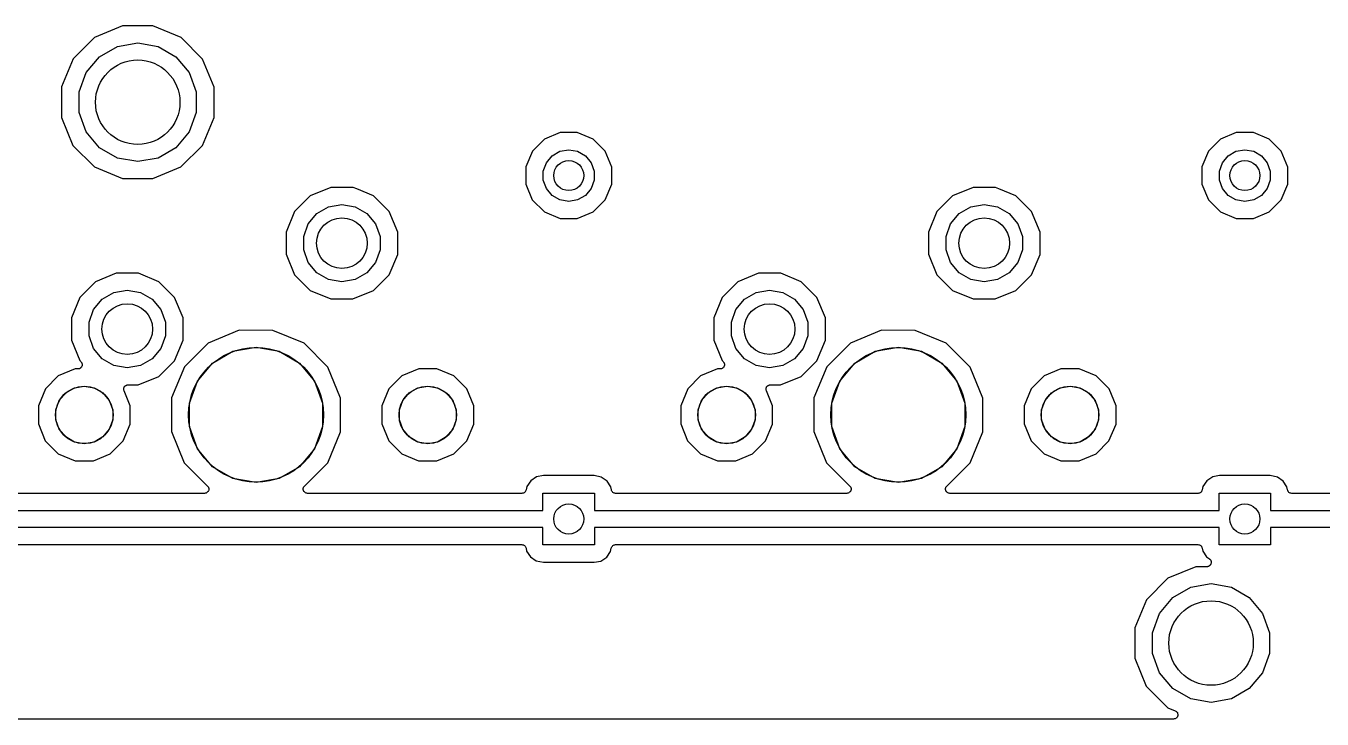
# Model space of a CAD drawing. Extents: x 36 to 201, y -145 to -29.
# Drawn here: x 114.94 to 153.28, y -145 to -124.49 of the extents above; entities that cross this region are included whole.
import ezdxf

# ---------------------------------------------------------------- set-up
doc = ezdxf.new("R2010")
doc.units = 0
doc.header["$MEASUREMENT"] = 0
doc.layers.add('BLACK', color=7, linetype='CONTINUOUS')

msp = doc.modelspace()

# ---------------------------------------------------------------- linework, layer by layer
at = {"layer": 'Black'}
for p, q in [((117.803, -124.492), (116.973, -124.835)), ((118.701, -124.492), (117.803, -124.492)), ((119.531, -124.837), (118.701, -124.492)), ((116.973, -124.835), (116.337, -125.469)), ((117.649, -125.099), (118.25, -124.993)), ((118.25, -124.993), (118.851, -125.099)), ((120.165, -125.473), (119.531, -124.837)), ((117.121, -125.404), (117.649, -125.099)), ((118.851, -125.099), (119.379, -125.404)), ((116.337, -125.469), (115.992, -126.299)), ((116.729, -125.872), (117.121, -125.404)), ((119.379, -125.404), (119.771, -125.872)), ((120.508, -126.303), (120.165, -125.473)), ((116.52, -126.445), (116.729, -125.872)), ((119.771, -125.872), (119.98, -126.445)), ((115.992, -126.299), (115.992, -127.197)), ((116.52, -127.055), (116.52, -126.445)), ((119.98, -126.445), (119.98, -127.055)), ((120.508, -127.201), (120.508, -126.303)), ((115.992, -127.197), (116.335, -128.027)), ((116.729, -127.628), (116.52, -127.055)), ((119.98, -127.055), (119.771, -127.628)), ((120.163, -128.031), (120.508, -127.201)), ((117.121, -128.096), (116.729, -127.628)), ((119.771, -127.628), (119.379, -128.096)), ((130.748, -127.65), (130.282, -127.843)), ((131.254, -127.65), (130.748, -127.65)), ((131.72, -127.844), (131.254, -127.65)), ((150.748, -127.65), (150.282, -127.843)), ((151.254, -127.65), (150.748, -127.65)), ((151.72, -127.844), (151.254, -127.65)), ((116.335, -128.027), (116.969, -128.663)), ((119.527, -128.665), (120.163, -128.031)), ((130.282, -127.843), (129.924, -128.2)), ((132.077, -128.202), (131.72, -127.844)), ((150.282, -127.843), (149.924, -128.2)), ((152.077, -128.202), (151.72, -127.844)), ((117.649, -128.401), (117.121, -128.096)), ((118.25, -128.507), (117.649, -128.401)), ((118.851, -128.401), (118.25, -128.507)), ((119.379, -128.096), (118.851, -128.401)), ((129.924, -128.2), (129.73, -128.666)), ((130.338, -128.538), (130.508, -128.334)), ((130.508, -128.334), (130.738, -128.201)), ((130.738, -128.201), (131, -128.155)), ((131, -128.155), (131.262, -128.201)), ((131.262, -128.201), (131.492, -128.334)), ((131.492, -128.334), (131.662, -128.538)), ((132.27, -128.668), (132.077, -128.202)), ((149.924, -128.2), (149.73, -128.666)), ((150.338, -128.538), (150.508, -128.334)), ((150.508, -128.334), (150.738, -128.201)), ((150.738, -128.201), (151, -128.155)), ((151, -128.155), (151.262, -128.201)), ((151.262, -128.201), (151.492, -128.334)), ((151.492, -128.334), (151.662, -128.538)), ((152.27, -128.668), (152.077, -128.202)), ((116.969, -128.663), (117.799, -129.008)), ((118.697, -129.008), (119.527, -128.665)), ((129.73, -128.666), (129.73, -129.172)), ((130.247, -128.787), (130.338, -128.538)), ((130.247, -129.053), (130.247, -128.787)), ((131.662, -128.538), (131.753, -128.787)), ((131.753, -128.787), (131.753, -129.053)), ((132.27, -129.174), (132.27, -128.668)), ((149.73, -128.666), (149.73, -129.172)), ((150.247, -128.787), (150.338, -128.538)), ((150.247, -129.053), (150.247, -128.787)), ((151.662, -128.538), (151.753, -128.787)), ((151.753, -128.787), (151.753, -129.053)), ((152.27, -129.174), (152.27, -128.668)), ((117.799, -129.008), (118.697, -129.008)), ((129.73, -129.172), (129.923, -129.638)), ((130.338, -129.302), (130.247, -129.053)), ((131.753, -129.053), (131.662, -129.302)), ((132.076, -129.64), (132.27, -129.174)), ((149.73, -129.172), (149.923, -129.638)), ((150.338, -129.302), (150.247, -129.053)), ((151.753, -129.053), (151.662, -129.302)), ((152.076, -129.64), (152.27, -129.174)), ((123.356, -129.52), (122.891, -129.984)), ((123.963, -129.269), (123.356, -129.52)), ((124.62, -129.269), (123.963, -129.269)), ((124.727, -129.314), (124.62, -129.269)), ((125.226, -129.521), (124.727, -129.314)), ((125.69, -129.986), (125.226, -129.521)), ((130.508, -129.506), (130.338, -129.302)), ((130.738, -129.639), (130.508, -129.506)), ((131.492, -129.506), (131.262, -129.639)), ((131.662, -129.302), (131.492, -129.506)), ((142.356, -129.52), (141.891, -129.984)), ((142.963, -129.269), (142.356, -129.52)), ((143.62, -129.269), (142.963, -129.269)), ((143.727, -129.314), (143.62, -129.269)), ((144.226, -129.521), (143.727, -129.314)), ((144.69, -129.986), (144.226, -129.521)), ((150.508, -129.506), (150.338, -129.302)), ((150.738, -129.639), (150.508, -129.506)), ((151.492, -129.506), (151.262, -129.639)), ((151.662, -129.302), (151.492, -129.506)), ((123.552, -130.041), (123.898, -129.842)), ((123.898, -129.842), (124.29, -129.773)), ((124.29, -129.773), (124.682, -129.842)), ((124.682, -129.842), (125.028, -130.041)), ((129.923, -129.638), (130.28, -129.996)), ((131, -129.685), (130.738, -129.639)), ((131.262, -129.639), (131, -129.685)), ((131.718, -129.997), (132.076, -129.64)), ((142.552, -130.041), (142.898, -129.842)), ((142.898, -129.842), (143.29, -129.773)), ((143.29, -129.773), (143.682, -129.842)), ((143.682, -129.842), (144.028, -130.041)), ((149.923, -129.638), (150.28, -129.996)), ((151, -129.685), (150.738, -129.639)), ((151.262, -129.639), (151, -129.685)), ((151.718, -129.997), (152.076, -129.64)), ((122.891, -129.984), (122.639, -130.59)), ((123.16, -130.721), (123.296, -130.346)), ((123.296, -130.346), (123.552, -130.041)), ((125.028, -130.041), (125.284, -130.346)), ((125.284, -130.346), (125.42, -130.721)), ((125.941, -130.593), (125.69, -129.986)), ((130.28, -129.996), (130.746, -130.19)), ((130.746, -130.19), (131.252, -130.19)), ((131.252, -130.19), (131.718, -129.997)), ((141.891, -129.984), (141.639, -130.59)), ((142.16, -130.721), (142.296, -130.346)), ((142.296, -130.346), (142.552, -130.041)), ((144.028, -130.041), (144.284, -130.346)), ((144.284, -130.346), (144.42, -130.721)), ((144.941, -130.593), (144.69, -129.986)), ((150.28, -129.996), (150.746, -130.19)), ((150.746, -130.19), (151.252, -130.19)), ((151.252, -130.19), (151.718, -129.997)), ((122.639, -130.59), (122.639, -131.247)), ((123.16, -131.119), (123.16, -130.721)), ((125.42, -130.721), (125.42, -131.119)), ((125.941, -131.25), (125.941, -130.593)), ((141.639, -130.59), (141.639, -131.247)), ((142.16, -131.119), (142.16, -130.721)), ((144.42, -130.721), (144.42, -131.119)), ((144.941, -131.25), (144.941, -130.593)), ((123.296, -131.494), (123.16, -131.119)), ((125.42, -131.119), (125.284, -131.494)), ((142.296, -131.494), (142.16, -131.119)), ((144.42, -131.119), (144.284, -131.494)), ((122.639, -131.247), (122.89, -131.854)), ((123.552, -131.799), (123.296, -131.494)), ((125.284, -131.494), (125.028, -131.799)), ((125.689, -131.856), (125.941, -131.25)), ((141.639, -131.247), (141.89, -131.854)), ((142.552, -131.799), (142.296, -131.494)), ((144.284, -131.494), (144.028, -131.799)), ((144.689, -131.856), (144.941, -131.25)), ((117.613, -131.809), (117.006, -132.06)), ((118.27, -131.809), (117.613, -131.809)), ((118.876, -132.061), (118.27, -131.809)), ((122.89, -131.854), (123.354, -132.319)), ((123.898, -131.998), (123.552, -131.799)), ((125.028, -131.799), (124.682, -131.998)), ((125.224, -132.32), (125.689, -131.856)), ((136.613, -131.809), (136.006, -132.06)), ((137.27, -131.809), (136.613, -131.809)), ((137.876, -132.061), (137.27, -131.809)), ((141.89, -131.854), (142.354, -132.319)), ((142.898, -131.998), (142.552, -131.799)), ((144.028, -131.799), (143.682, -131.998)), ((144.224, -132.32), (144.689, -131.856)), ((117.006, -132.06), (116.541, -132.524)), ((119.34, -132.526), (118.876, -132.061)), ((124.29, -132.067), (123.898, -131.998)), ((124.682, -131.998), (124.29, -132.067)), ((136.006, -132.06), (135.541, -132.524)), ((138.34, -132.526), (137.876, -132.061)), ((143.29, -132.067), (142.898, -131.998)), ((143.682, -131.998), (143.29, -132.067)), ((116.541, -132.524), (116.289, -133.13)), ((116.946, -132.886), (117.202, -132.581)), ((117.202, -132.581), (117.548, -132.382)), ((117.548, -132.382), (117.94, -132.313)), ((117.94, -132.313), (118.332, -132.382)), ((118.332, -132.382), (118.678, -132.581)), ((118.678, -132.581), (118.934, -132.886)), ((119.591, -133.133), (119.34, -132.526)), ((123.354, -132.319), (123.96, -132.571)), ((123.96, -132.571), (124.617, -132.571)), ((124.617, -132.571), (125.224, -132.32)), ((135.541, -132.524), (135.289, -133.13)), ((135.946, -132.886), (136.202, -132.581)), ((136.202, -132.581), (136.548, -132.382)), ((136.548, -132.382), (136.94, -132.313)), ((136.94, -132.313), (137.332, -132.382)), ((137.332, -132.382), (137.678, -132.581)), ((137.678, -132.581), (137.934, -132.886)), ((138.591, -133.133), (138.34, -132.526)), ((142.354, -132.319), (142.96, -132.571)), ((142.96, -132.571), (143.617, -132.571)), ((143.617, -132.571), (144.224, -132.32)), ((116.81, -133.261), (116.946, -132.886)), ((118.934, -132.886), (119.07, -133.261)), ((135.81, -133.261), (135.946, -132.886)), ((137.934, -132.886), (138.07, -133.261)), ((116.289, -133.13), (116.289, -133.787)), ((116.81, -133.659), (116.81, -133.261)), ((119.07, -133.261), (119.07, -133.659)), ((119.591, -133.79), (119.591, -133.133)), ((135.289, -133.13), (135.289, -133.787)), ((135.81, -133.659), (135.81, -133.261)), ((138.07, -133.261), (138.07, -133.659)), ((138.591, -133.79), (138.591, -133.133)), ((116.289, -133.787), (116.54, -134.394)), ((116.946, -134.034), (116.81, -133.659)), ((119.07, -133.659), (118.934, -134.034)), ((119.339, -134.396), (119.591, -133.79)), ((121.255, -133.498), (120.335, -133.878)), ((122.25, -133.499), (121.255, -133.498)), ((123.169, -133.88), (122.25, -133.499)), ((135.289, -133.787), (135.54, -134.394)), ((135.946, -134.034), (135.81, -133.659)), ((138.07, -133.659), (137.934, -134.034)), ((138.339, -134.396), (138.591, -133.79)), ((140.255, -133.498), (139.335, -133.878)), ((141.25, -133.499), (140.255, -133.498)), ((142.169, -133.88), (141.25, -133.499)), ((117.202, -134.339), (116.946, -134.034)), ((118.934, -134.034), (118.678, -134.339)), ((120.335, -133.878), (119.63, -134.581)), ((120.463, -134.467), (121.065, -134.119)), ((121.065, -134.119), (121.75, -133.998)), ((121.75, -133.998), (122.435, -134.119)), ((122.435, -134.119), (123.037, -134.467)), ((123.872, -134.585), (123.169, -133.88)), ((136.202, -134.339), (135.946, -134.034)), ((137.934, -134.034), (137.678, -134.339)), ((139.335, -133.878), (138.63, -134.581)), ((139.463, -134.467), (140.065, -134.119)), ((140.065, -134.119), (140.75, -133.998)), ((140.75, -133.998), (141.435, -134.119)), ((141.435, -134.119), (142.037, -134.467)), ((142.872, -134.585), (142.169, -133.88)), ((116.54, -134.394), (116.57, -134.424)), ((116.57, -134.424), (116.579, -134.438)), ((116.579, -134.438), (116.59, -134.451)), ((116.59, -134.578), (116.586, -134.582)), ((116.59, -134.451), (116.592, -134.456)), ((116.595, -134.562), (116.59, -134.578)), ((116.592, -134.456), (116.595, -134.46)), ((116.595, -134.46), (116.599, -134.476)), ((116.602, -134.547), (116.595, -134.562)), ((116.599, -134.476), (116.605, -134.492)), ((116.603, -134.541), (116.602, -134.547)), ((116.605, -134.536), (116.603, -134.541)), ((116.605, -134.492), (116.605, -134.498)), ((116.605, -134.498), (116.606, -134.503)), ((116.606, -134.503), (116.605, -134.519)), ((116.605, -134.519), (116.605, -134.536)), ((117.548, -134.538), (117.202, -134.339)), ((117.94, -134.607), (117.548, -134.538)), ((118.332, -134.538), (117.94, -134.607)), ((118.678, -134.339), (118.332, -134.538)), ((118.874, -134.86), (119.339, -134.396)), ((120.017, -134.999), (120.463, -134.467)), ((123.037, -134.467), (123.483, -134.999)), ((135.54, -134.394), (135.57, -134.424)), ((135.57, -134.424), (135.579, -134.438)), ((135.579, -134.438), (135.59, -134.451)), ((135.59, -134.578), (135.586, -134.582)), ((135.59, -134.451), (135.592, -134.456)), ((135.595, -134.562), (135.59, -134.578)), ((135.592, -134.456), (135.595, -134.46)), ((135.595, -134.46), (135.599, -134.476)), ((135.602, -134.547), (135.595, -134.562)), ((135.599, -134.476), (135.605, -134.492)), ((135.603, -134.541), (135.602, -134.547)), ((135.605, -134.536), (135.603, -134.541)), ((135.605, -134.492), (135.605, -134.498)), ((135.605, -134.498), (135.606, -134.503)), ((135.606, -134.503), (135.605, -134.519)), ((135.605, -134.519), (135.605, -134.536)), ((136.548, -134.538), (136.202, -134.339)), ((136.94, -134.607), (136.548, -134.538)), ((137.332, -134.538), (136.94, -134.607)), ((137.678, -134.339), (137.332, -134.538)), ((137.874, -134.86), (138.339, -134.396)), ((139.017, -134.999), (139.463, -134.467)), ((142.037, -134.467), (142.483, -134.999)), ((115.901, -134.847), (115.519, -135.229)), ((116.401, -134.641), (115.901, -134.847)), ((116.48, -134.641), (116.401, -134.641)), ((116.496, -134.638), (116.48, -134.641)), ((116.513, -134.637), (116.496, -134.638)), ((116.518, -134.634), (116.513, -134.637)), ((116.523, -134.633), (116.518, -134.634)), ((116.538, -134.625), (116.523, -134.633)), ((116.553, -134.618), (116.538, -134.625)), ((116.557, -134.614), (116.553, -134.618)), ((116.561, -134.611), (116.557, -134.614)), ((116.572, -134.599), (116.561, -134.611)), ((116.584, -134.587), (116.572, -134.599)), ((116.586, -134.582), (116.584, -134.587)), ((118.267, -135.111), (118.874, -134.86)), ((119.63, -134.581), (119.249, -135.5)), ((124.252, -135.505), (123.872, -134.585)), ((126.061, -134.847), (125.679, -135.229)), ((126.561, -134.641), (126.061, -134.847)), ((127.101, -134.641), (126.561, -134.641)), ((127.601, -134.849), (127.101, -134.641)), ((127.983, -135.231), (127.601, -134.849)), ((134.901, -134.847), (134.519, -135.229)), ((135.401, -134.641), (134.901, -134.847)), ((135.48, -134.641), (135.401, -134.641)), ((135.496, -134.638), (135.48, -134.641)), ((135.513, -134.637), (135.496, -134.638)), ((135.518, -134.634), (135.513, -134.637)), ((135.523, -134.633), (135.518, -134.634)), ((135.538, -134.625), (135.523, -134.633)), ((135.553, -134.618), (135.538, -134.625)), ((135.557, -134.614), (135.553, -134.618)), ((135.561, -134.611), (135.557, -134.614)), ((135.572, -134.599), (135.561, -134.611)), ((135.584, -134.587), (135.572, -134.599)), ((135.586, -134.582), (135.584, -134.587)), ((137.267, -135.111), (137.874, -134.86)), ((138.63, -134.581), (138.249, -135.5)), ((143.252, -135.505), (142.872, -134.585)), ((145.061, -134.847), (144.679, -135.229)), ((145.561, -134.641), (145.061, -134.847)), ((146.101, -134.641), (145.561, -134.641)), ((146.601, -134.849), (146.101, -134.641)), ((146.983, -135.231), (146.601, -134.849)), ((115.519, -135.229), (115.311, -135.729)), ((116.121, -135.346), (116.378, -135.197)), ((116.378, -135.197), (116.67, -135.146)), ((116.67, -135.146), (116.962, -135.197)), ((116.962, -135.197), (117.219, -135.346)), ((117.836, -135.243), (117.838, -135.23)), ((117.838, -135.252), (117.836, -135.243)), ((117.838, -135.216), (117.841, -135.208)), ((117.838, -135.23), (117.838, -135.216)), ((117.838, -135.26), (117.838, -135.252)), ((117.843, -135.273), (117.838, -135.26)), ((117.841, -135.208), (117.842, -135.2)), ((117.842, -135.2), (117.848, -135.187)), ((117.846, -135.287), (117.843, -135.273)), ((118.029, -135.731), (117.846, -135.287)), ((117.848, -135.187), (117.853, -135.174)), ((117.853, -135.174), (117.858, -135.168)), ((117.858, -135.168), (117.862, -135.161)), ((117.862, -135.161), (117.872, -135.151)), ((117.872, -135.151), (117.881, -135.141)), ((117.881, -135.141), (117.889, -135.136)), ((117.889, -135.136), (117.895, -135.131)), ((117.895, -135.131), (117.908, -135.126)), ((117.908, -135.126), (117.92, -135.119)), ((117.92, -135.119), (117.928, -135.117)), ((117.928, -135.117), (117.936, -135.114)), ((117.936, -135.114), (117.949, -135.113)), ((117.949, -135.113), (117.963, -135.111)), ((117.963, -135.111), (118.267, -135.111)), ((119.779, -135.652), (120.017, -134.999)), ((123.483, -134.999), (123.721, -135.652)), ((125.679, -135.229), (125.471, -135.729)), ((126.281, -135.346), (126.538, -135.197)), ((126.538, -135.197), (126.83, -135.146)), ((126.83, -135.146), (127.122, -135.197)), ((127.122, -135.197), (127.379, -135.346)), ((128.189, -135.731), (127.983, -135.231)), ((134.519, -135.229), (134.311, -135.729)), ((135.121, -135.346), (135.378, -135.197)), ((135.378, -135.197), (135.67, -135.146)), ((135.67, -135.146), (135.962, -135.197)), ((135.962, -135.197), (136.219, -135.346)), ((136.836, -135.243), (136.838, -135.23)), ((136.838, -135.252), (136.836, -135.243)), ((136.838, -135.216), (136.841, -135.208)), ((136.838, -135.23), (136.838, -135.216)), ((136.838, -135.26), (136.838, -135.252)), ((136.843, -135.273), (136.838, -135.26)), ((136.841, -135.208), (136.842, -135.2)), ((136.842, -135.2), (136.848, -135.187)), ((136.846, -135.287), (136.843, -135.273)), ((137.029, -135.731), (136.846, -135.287)), ((136.848, -135.187), (136.853, -135.174)), ((136.853, -135.174), (136.858, -135.168)), ((136.858, -135.168), (136.862, -135.161)), ((136.862, -135.161), (136.872, -135.151)), ((136.872, -135.151), (136.881, -135.141)), ((136.881, -135.141), (136.889, -135.136)), ((136.889, -135.136), (136.895, -135.131)), ((136.895, -135.131), (136.908, -135.126)), ((136.908, -135.126), (136.92, -135.119)), ((136.92, -135.119), (136.928, -135.117)), ((136.928, -135.117), (136.936, -135.114)), ((136.936, -135.114), (136.949, -135.113)), ((136.949, -135.113), (136.963, -135.111)), ((136.963, -135.111), (137.267, -135.111)), ((138.779, -135.652), (139.017, -134.999)), ((142.483, -134.999), (142.721, -135.652)), ((144.679, -135.229), (144.471, -135.729)), ((145.281, -135.346), (145.538, -135.197)), ((145.538, -135.197), (145.83, -135.146)), ((145.83, -135.146), (146.122, -135.197)), ((146.122, -135.197), (146.379, -135.346)), ((147.189, -135.731), (146.983, -135.231)), ((115.829, -135.852), (115.93, -135.573)), ((115.93, -135.573), (116.121, -135.346)), ((117.219, -135.346), (117.41, -135.573)), ((117.41, -135.573), (117.511, -135.852)), ((119.249, -135.5), (119.248, -136.495)), ((119.779, -136.348), (119.779, -135.652)), ((123.721, -135.652), (123.721, -136.348)), ((124.252, -136.294), (124.252, -135.505)), ((125.989, -135.852), (126.09, -135.573)), ((126.09, -135.573), (126.281, -135.346)), ((127.379, -135.346), (127.57, -135.573)), ((127.57, -135.573), (127.671, -135.852)), ((134.829, -135.852), (134.93, -135.573)), ((134.93, -135.573), (135.121, -135.346)), ((136.219, -135.346), (136.41, -135.573)), ((136.41, -135.573), (136.511, -135.852)), ((138.249, -135.5), (138.248, -136.495)), ((138.779, -136.348), (138.779, -135.652)), ((142.721, -135.652), (142.721, -136.348)), ((143.252, -136.294), (143.252, -135.505)), ((144.989, -135.852), (145.09, -135.573)), ((145.09, -135.573), (145.281, -135.346)), ((146.379, -135.346), (146.57, -135.573)), ((146.57, -135.573), (146.671, -135.852)), ((115.311, -135.729), (115.311, -136.269)), ((115.829, -136.148), (115.829, -135.852)), ((117.511, -135.852), (117.511, -136.148)), ((118.029, -136.271), (118.029, -135.731)), ((125.471, -135.729), (125.471, -136.269)), ((125.989, -136.148), (125.989, -135.852)), ((127.671, -135.852), (127.671, -136.148)), ((128.189, -136.271), (128.189, -135.731)), ((134.311, -135.729), (134.311, -136.269)), ((134.829, -136.148), (134.829, -135.852)), ((136.511, -135.852), (136.511, -136.148)), ((137.029, -136.271), (137.029, -135.731)), ((144.471, -135.729), (144.471, -136.269)), ((144.989, -136.148), (144.989, -135.852)), ((146.671, -135.852), (146.671, -136.148)), ((147.189, -136.271), (147.189, -135.731)), ((115.311, -136.269), (115.517, -136.769)), ((115.93, -136.427), (115.829, -136.148)), ((116.121, -136.654), (115.93, -136.427)), ((117.41, -136.427), (117.219, -136.654)), ((117.511, -136.148), (117.41, -136.427)), ((117.821, -136.771), (118.029, -136.271)), ((119.248, -136.495), (119.628, -137.415)), ((120.017, -137.001), (119.779, -136.348)), ((123.721, -136.348), (123.483, -137.001)), ((124.251, -136.5), (124.252, -136.294)), ((124.252, -136.294), (124.252, -136.294)), ((125.471, -136.269), (125.677, -136.769)), ((126.09, -136.427), (125.989, -136.148)), ((126.281, -136.654), (126.09, -136.427)), ((127.57, -136.427), (127.379, -136.654)), ((127.671, -136.148), (127.57, -136.427)), ((127.981, -136.771), (128.189, -136.271)), ((134.311, -136.269), (134.517, -136.769)), ((134.93, -136.427), (134.829, -136.148)), ((135.121, -136.654), (134.93, -136.427)), ((136.41, -136.427), (136.219, -136.654)), ((136.511, -136.148), (136.41, -136.427)), ((136.821, -136.771), (137.029, -136.271)), ((138.248, -136.495), (138.628, -137.415)), ((139.017, -137.001), (138.779, -136.348)), ((142.721, -136.348), (142.483, -137.001)), ((143.251, -136.5), (143.252, -136.294)), ((143.252, -136.294), (143.252, -136.294)), ((144.471, -136.269), (144.677, -136.769)), ((145.09, -136.427), (144.989, -136.148)), ((145.281, -136.654), (145.09, -136.427)), ((146.57, -136.427), (146.379, -136.654)), ((146.671, -136.148), (146.57, -136.427)), ((146.981, -136.771), (147.189, -136.271)), ((115.517, -136.769), (115.899, -137.151)), ((116.378, -136.803), (116.121, -136.654)), ((116.67, -136.854), (116.378, -136.803)), ((116.962, -136.803), (116.67, -136.854)), ((117.219, -136.654), (116.962, -136.803)), ((117.439, -137.153), (117.821, -136.771)), ((123.87, -137.419), (124.251, -136.5)), ((125.677, -136.769), (126.059, -137.151)), ((126.538, -136.803), (126.281, -136.654)), ((126.83, -136.854), (126.538, -136.803)), ((127.122, -136.803), (126.83, -136.854)), ((127.379, -136.654), (127.122, -136.803)), ((127.599, -137.153), (127.981, -136.771)), ((134.517, -136.769), (134.899, -137.151)), ((135.378, -136.803), (135.121, -136.654)), ((135.67, -136.854), (135.378, -136.803)), ((135.962, -136.803), (135.67, -136.854)), ((136.219, -136.654), (135.962, -136.803)), ((136.439, -137.153), (136.821, -136.771)), ((142.87, -137.419), (143.251, -136.5)), ((144.677, -136.769), (145.059, -137.151)), ((145.538, -136.803), (145.281, -136.654)), ((145.83, -136.854), (145.538, -136.803)), ((146.122, -136.803), (145.83, -136.854)), ((146.379, -136.654), (146.122, -136.803)), ((146.599, -137.153), (146.981, -136.771)), ((115.899, -137.151), (116.399, -137.359)), ((116.939, -137.359), (117.439, -137.153)), ((120.463, -137.533), (120.017, -137.001)), ((123.483, -137.001), (123.037, -137.533)), ((126.059, -137.151), (126.559, -137.359)), ((127.099, -137.359), (127.599, -137.153)), ((134.899, -137.151), (135.399, -137.359)), ((135.939, -137.359), (136.439, -137.153)), ((139.463, -137.533), (139.017, -137.001)), ((142.483, -137.001), (142.037, -137.533)), ((145.059, -137.151), (145.559, -137.359)), ((146.099, -137.359), (146.599, -137.153)), ((116.399, -137.359), (116.939, -137.359)), ((119.628, -137.415), (120.316, -138.105)), ((121.065, -137.881), (120.463, -137.533)), ((123.037, -137.533), (122.435, -137.881)), ((123.183, -138.105), (123.87, -137.419)), ((126.559, -137.359), (127.099, -137.359)), ((135.399, -137.359), (135.939, -137.359)), ((138.628, -137.415), (139.316, -138.105)), ((140.065, -137.881), (139.463, -137.533)), ((142.037, -137.533), (141.435, -137.881)), ((142.183, -138.105), (142.87, -137.419)), ((145.559, -137.359), (146.099, -137.359)), ((121.75, -138.002), (121.065, -137.881)), ((122.435, -137.881), (121.75, -138.002)), ((129.877, -137.947), (129.761, -138.117)), ((130.051, -137.835), (129.877, -137.947)), ((130.25, -137.798), (130.051, -137.835)), ((131.749, -137.798), (130.25, -137.798)), ((131.963, -137.841), (131.749, -137.798)), ((132.133, -137.957), (131.963, -137.841)), ((132.245, -138.131), (132.133, -137.957)), ((140.75, -138.002), (140.065, -137.881)), ((141.435, -137.881), (140.75, -138.002)), ((149.877, -137.947), (149.761, -138.117)), ((150.051, -137.835), (149.877, -137.947)), ((150.25, -137.798), (150.051, -137.835)), ((151.749, -137.798), (150.25, -137.798)), ((151.963, -137.841), (151.749, -137.798)), ((152.133, -137.957), (151.963, -137.841)), ((152.245, -138.131), (152.133, -137.957)), ((120.227, -138.322), (113.386, -138.322)), ((120.243, -138.319), (120.227, -138.322)), ((120.259, -138.318), (120.243, -138.319)), ((120.264, -138.315), (120.259, -138.318)), ((120.27, -138.314), (120.264, -138.315)), ((120.284, -138.306), (120.27, -138.314)), ((120.299, -138.299), (120.284, -138.306)), ((120.303, -138.295), (120.299, -138.299)), ((120.308, -138.292), (120.303, -138.295)), ((120.319, -138.28), (120.308, -138.292)), ((120.316, -138.105), (120.326, -138.119)), ((120.331, -138.268), (120.319, -138.28)), ((120.326, -138.119), (120.337, -138.131)), ((120.333, -138.263), (120.331, -138.268)), ((120.337, -138.258), (120.333, -138.263)), ((120.337, -138.131), (120.339, -138.137)), ((120.342, -138.243), (120.337, -138.258)), ((120.339, -138.137), (120.342, -138.141)), ((120.342, -138.141), (120.346, -138.157)), ((120.349, -138.228), (120.342, -138.243)), ((120.346, -138.157), (120.352, -138.173)), ((120.35, -138.222), (120.349, -138.228)), ((120.352, -138.217), (120.35, -138.222)), ((120.352, -138.173), (120.352, -138.179)), ((120.352, -138.179), (120.353, -138.184)), ((120.353, -138.184), (120.352, -138.201)), ((120.352, -138.201), (120.352, -138.217)), ((123.146, -138.184), (123.147, -138.178)), ((123.147, -138.2), (123.146, -138.184)), ((123.147, -138.173), (123.153, -138.157)), ((123.147, -138.178), (123.147, -138.173)), ((123.147, -138.217), (123.147, -138.2)), ((123.149, -138.222), (123.147, -138.217)), ((123.15, -138.228), (123.149, -138.222)), ((123.157, -138.243), (123.15, -138.228)), ((123.153, -138.157), (123.157, -138.141)), ((123.157, -138.141), (123.16, -138.137)), ((123.162, -138.258), (123.157, -138.243)), ((123.16, -138.137), (123.162, -138.131)), ((123.162, -138.131), (123.173, -138.119)), ((123.166, -138.263), (123.162, -138.258)), ((123.168, -138.268), (123.166, -138.263)), ((123.18, -138.28), (123.168, -138.268)), ((123.173, -138.119), (123.183, -138.105)), ((123.191, -138.292), (123.18, -138.28)), ((123.195, -138.295), (123.191, -138.292)), ((123.199, -138.299), (123.195, -138.295)), ((123.214, -138.306), (123.199, -138.299)), ((123.229, -138.314), (123.214, -138.306)), ((123.234, -138.315), (123.229, -138.314)), ((123.239, -138.318), (123.234, -138.315)), ((123.256, -138.319), (123.239, -138.318)), ((123.272, -138.322), (123.256, -138.319)), ((129.615, -138.322), (123.272, -138.322)), ((129.636, -138.318), (129.615, -138.322)), ((129.656, -138.315), (129.636, -138.318)), ((129.657, -138.315), (129.656, -138.315)), ((129.659, -138.314), (129.657, -138.315)), ((129.677, -138.304), (129.659, -138.314)), ((129.695, -138.294), (129.677, -138.304)), ((129.696, -138.293), (129.695, -138.294)), ((129.697, -138.292), (129.696, -138.293)), ((129.71, -138.277), (129.697, -138.292)), ((129.724, -138.261), (129.71, -138.277)), ((129.725, -138.258), (129.724, -138.26)), ((129.724, -138.26), (129.724, -138.261)), ((129.732, -138.239), (129.725, -138.258)), ((129.74, -138.22), (129.732, -138.239)), ((129.761, -138.117), (129.74, -138.22)), ((130.238, -138.83), (130.238, -138.318)), ((130.238, -138.318), (131.762, -138.318)), ((131.762, -138.318), (131.762, -138.83)), ((132.261, -138.218), (132.245, -138.131)), ((132.269, -138.238), (132.261, -138.218)), ((132.276, -138.258), (132.269, -138.238)), ((132.277, -138.259), (132.276, -138.258)), ((132.277, -138.26), (132.277, -138.259)), ((132.291, -138.276), (132.277, -138.26)), ((132.305, -138.292), (132.291, -138.276)), ((132.305, -138.293), (132.305, -138.292)), ((132.306, -138.293), (132.305, -138.293)), ((132.324, -138.304), (132.306, -138.293)), ((132.343, -138.314), (132.324, -138.304)), ((132.344, -138.314), (132.343, -138.314)), ((132.344, -138.315), (132.344, -138.314)), ((132.365, -138.318), (132.344, -138.315)), ((132.386, -138.322), (132.365, -138.318)), ((139.227, -138.322), (132.386, -138.322)), ((139.243, -138.319), (139.227, -138.322)), ((139.259, -138.318), (139.243, -138.319)), ((139.264, -138.315), (139.259, -138.318)), ((139.27, -138.314), (139.264, -138.315)), ((139.284, -138.306), (139.27, -138.314)), ((139.299, -138.299), (139.284, -138.306)), ((139.303, -138.295), (139.299, -138.299)), ((139.308, -138.292), (139.303, -138.295)), ((139.319, -138.28), (139.308, -138.292)), ((139.316, -138.105), (139.326, -138.119)), ((139.331, -138.268), (139.319, -138.28)), ((139.326, -138.119), (139.337, -138.131)), ((139.333, -138.263), (139.331, -138.268)), ((139.337, -138.258), (139.333, -138.263)), ((139.337, -138.131), (139.339, -138.137)), ((139.342, -138.243), (139.337, -138.258)), ((139.339, -138.137), (139.342, -138.141)), ((139.342, -138.141), (139.346, -138.157)), ((139.349, -138.228), (139.342, -138.243)), ((139.346, -138.157), (139.352, -138.173)), ((139.35, -138.222), (139.349, -138.228)), ((139.352, -138.217), (139.35, -138.222)), ((139.352, -138.173), (139.352, -138.179)), ((139.352, -138.179), (139.353, -138.184)), ((139.353, -138.184), (139.352, -138.201)), ((139.352, -138.201), (139.352, -138.217)), ((142.146, -138.184), (142.147, -138.178)), ((142.147, -138.2), (142.146, -138.184)), ((142.147, -138.173), (142.153, -138.157)), ((142.147, -138.178), (142.147, -138.173)), ((142.147, -138.217), (142.147, -138.2)), ((142.149, -138.222), (142.147, -138.217)), ((142.15, -138.228), (142.149, -138.222)), ((142.157, -138.243), (142.15, -138.228)), ((142.153, -138.157), (142.157, -138.141)), ((142.157, -138.141), (142.16, -138.137)), ((142.162, -138.258), (142.157, -138.243)), ((142.16, -138.137), (142.162, -138.131)), ((142.162, -138.131), (142.173, -138.119)), ((142.166, -138.263), (142.162, -138.258)), ((142.168, -138.268), (142.166, -138.263)), ((142.18, -138.28), (142.168, -138.268)), ((142.173, -138.119), (142.183, -138.105)), ((142.191, -138.292), (142.18, -138.28)), ((142.195, -138.295), (142.191, -138.292)), ((142.199, -138.299), (142.195, -138.295)), ((142.214, -138.306), (142.199, -138.299)), ((142.229, -138.314), (142.214, -138.306)), ((142.234, -138.315), (142.229, -138.314)), ((142.239, -138.318), (142.234, -138.315)), ((142.256, -138.319), (142.239, -138.318)), ((142.272, -138.322), (142.256, -138.319)), ((149.615, -138.322), (142.272, -138.322)), ((149.636, -138.318), (149.615, -138.322)), ((149.656, -138.315), (149.636, -138.318)), ((149.657, -138.315), (149.656, -138.315)), ((149.659, -138.314), (149.657, -138.315)), ((149.677, -138.304), (149.659, -138.314)), ((149.695, -138.294), (149.677, -138.304)), ((149.696, -138.293), (149.695, -138.294)), ((149.697, -138.292), (149.696, -138.293)), ((149.71, -138.277), (149.697, -138.292)), ((149.724, -138.261), (149.71, -138.277)), ((149.725, -138.258), (149.724, -138.26)), ((149.724, -138.26), (149.724, -138.261)), ((149.732, -138.239), (149.725, -138.258)), ((149.74, -138.22), (149.732, -138.239)), ((149.761, -138.117), (149.74, -138.22)), ((150.238, -138.83), (150.238, -138.318)), ((150.238, -138.318), (151.762, -138.318)), ((151.762, -138.318), (151.762, -138.83)), ((152.261, -138.218), (152.245, -138.131)), ((152.269, -138.238), (152.261, -138.218)), ((152.276, -138.258), (152.269, -138.238)), ((152.277, -138.259), (152.276, -138.258)), ((152.277, -138.26), (152.277, -138.259)), ((152.291, -138.276), (152.277, -138.26)), ((152.305, -138.292), (152.291, -138.276)), ((152.305, -138.293), (152.305, -138.292)), ((152.306, -138.293), (152.305, -138.293)), ((152.324, -138.304), (152.306, -138.293)), ((152.343, -138.314), (152.324, -138.304)), ((152.344, -138.314), (152.343, -138.314)), ((152.344, -138.315), (152.344, -138.314)), ((152.365, -138.318), (152.344, -138.315)), ((152.386, -138.322), (152.365, -138.318)), ((158.227, -138.322), (152.386, -138.322)), ((112.762, -138.83), (130.238, -138.83)), ((131.762, -138.83), (150.238, -138.83)), ((151.762, -138.83), (170.238, -138.83)), ((130.238, -139.33), (112.762, -139.33)), ((130.238, -139.842), (130.238, -139.33)), ((150.238, -139.33), (131.762, -139.33)), ((131.762, -139.33), (131.762, -139.842)), ((150.238, -139.842), (150.238, -139.33)), ((170.238, -139.33), (151.762, -139.33)), ((151.762, -139.33), (151.762, -139.842)), ((113.385, -139.838), (129.614, -139.838)), ((129.614, -139.838), (129.635, -139.842)), ((129.635, -139.842), (129.656, -139.845)), ((129.656, -139.845), (129.656, -139.846)), ((129.656, -139.846), (129.657, -139.846)), ((129.657, -139.846), (129.676, -139.856)), ((129.676, -139.856), (129.694, -139.867)), ((129.694, -139.867), (129.695, -139.867)), ((129.695, -139.867), (129.695, -139.868)), ((129.695, -139.868), (129.709, -139.884)), ((129.709, -139.884), (129.723, -139.9)), ((129.723, -139.9), (129.723, -139.901)), ((129.723, -139.901), (129.724, -139.901)), ((129.724, -139.901), (129.731, -139.922)), ((129.731, -139.922), (129.739, -139.942)), ((129.739, -139.942), (129.755, -140.029)), ((131.762, -139.842), (130.238, -139.842)), ((132.239, -140.043), (132.26, -139.94)), ((132.26, -139.94), (132.268, -139.921)), ((132.268, -139.921), (132.275, -139.901)), ((132.275, -139.901), (132.276, -139.9)), ((132.276, -139.899), (132.29, -139.883)), ((132.276, -139.9), (132.276, -139.899)), ((132.29, -139.883), (132.303, -139.868)), ((132.303, -139.868), (132.304, -139.867)), ((132.304, -139.867), (132.305, -139.866)), ((132.305, -139.866), (132.323, -139.856)), ((132.323, -139.856), (132.341, -139.846)), ((132.341, -139.846), (132.343, -139.845)), ((132.343, -139.845), (132.344, -139.845)), ((132.344, -139.845), (132.364, -139.842)), ((132.364, -139.842), (132.385, -139.838)), ((132.385, -139.838), (149.614, -139.838)), ((149.614, -139.838), (149.635, -139.842)), ((149.635, -139.842), (149.656, -139.845)), ((149.656, -139.845), (149.656, -139.846)), ((149.656, -139.846), (149.657, -139.846)), ((149.657, -139.846), (149.676, -139.856)), ((149.676, -139.856), (149.694, -139.867)), ((149.694, -139.867), (149.695, -139.867)), ((149.695, -139.867), (149.695, -139.868)), ((149.695, -139.868), (149.709, -139.884)), ((149.709, -139.884), (149.723, -139.9)), ((149.723, -139.9), (149.723, -139.901)), ((149.723, -139.901), (149.724, -139.901)), ((149.724, -139.901), (149.731, -139.922)), ((149.731, -139.922), (149.739, -139.942)), ((149.739, -139.942), (149.755, -140.029)), ((151.762, -139.842), (150.238, -139.842)), ((129.755, -140.029), (129.867, -140.203)), ((129.867, -140.203), (130.037, -140.319)), ((130.037, -140.319), (130.251, -140.362)), ((131.75, -140.362), (131.949, -140.325)), ((131.949, -140.325), (132.123, -140.213)), ((132.123, -140.213), (132.239, -140.043)), ((149.755, -140.029), (149.867, -140.203)), ((149.867, -140.203), (149.95, -140.26)), ((149.95, -140.26), (149.955, -140.264)), ((149.955, -140.264), (149.96, -140.268)), ((149.96, -140.268), (149.97, -140.28)), ((149.97, -140.28), (149.982, -140.291)), ((149.982, -140.291), (149.984, -140.297)), ((149.984, -140.297), (149.989, -140.301)), ((149.989, -140.301), (149.994, -140.316)), ((149.994, -140.316), (150.001, -140.331)), ((130.251, -140.362), (131.75, -140.362)), ((149.553, -140.492), (148.723, -140.835)), ((149.878, -140.492), (149.553, -140.492)), ((149.885, -140.491), (149.878, -140.492)), ((149.891, -140.491), (149.885, -140.491)), ((149.906, -140.487), (149.891, -140.491)), ((149.922, -140.484), (149.906, -140.487)), ((149.927, -140.481), (149.922, -140.484)), ((149.933, -140.479), (149.927, -140.481)), ((149.946, -140.47), (149.933, -140.479)), ((149.96, -140.462), (149.946, -140.47)), ((149.964, -140.457), (149.96, -140.462)), ((149.969, -140.454), (149.964, -140.457)), ((149.978, -140.441), (149.969, -140.454)), ((149.988, -140.428), (149.978, -140.441)), ((149.991, -140.423), (149.988, -140.428)), ((149.994, -140.417), (149.991, -140.423)), ((149.998, -140.402), (149.994, -140.417)), ((150.004, -140.387), (149.998, -140.402)), ((150.001, -140.331), (150.001, -140.337)), ((150.001, -140.337), (150.004, -140.343)), ((150.004, -140.343), (150.004, -140.359)), ((150.004, -140.359), (150.005, -140.375)), ((150.005, -140.375), (150.004, -140.381)), ((150.004, -140.381), (150.004, -140.387)), ((148.723, -140.835), (148.087, -141.469)), ((149.399, -141.099), (150, -140.993)), ((150, -140.993), (150.601, -141.099)), ((148.087, -141.469), (147.742, -142.299)), ((148.479, -141.872), (148.871, -141.404)), ((148.871, -141.404), (149.399, -141.099)), ((150.601, -141.099), (151.129, -141.404)), ((151.129, -141.404), (151.521, -141.872)), ((148.27, -142.445), (148.479, -141.872)), ((151.521, -141.872), (151.73, -142.445)), ((147.742, -142.299), (147.742, -143.197)), ((148.27, -143.055), (148.27, -142.445)), ((151.73, -142.445), (151.73, -143.055)), ((147.742, -143.197), (148.085, -144.027)), ((148.479, -143.628), (148.27, -143.055)), ((151.73, -143.055), (151.521, -143.628)), ((148.871, -144.096), (148.479, -143.628)), ((151.521, -143.628), (151.129, -144.096)), ((148.085, -144.027), (148.719, -144.663)), ((149.399, -144.401), (148.871, -144.096)), ((151.129, -144.096), (150.601, -144.401)), ((150, -144.507), (149.399, -144.401)), ((150.601, -144.401), (150, -144.507)), ((148.719, -144.663), (148.942, -144.756)), ((148.942, -144.756), (148.958, -144.766)), ((148.958, -144.766), (148.975, -144.776)), ((148.975, -144.776), (148.977, -144.778)), ((148.977, -144.778), (148.979, -144.779)), ((148.979, -144.779), (148.991, -144.795)), ((148.991, -144.795), (149.004, -144.809)), ((149.004, -144.809), (149.005, -144.812)), ((149.01, -144.918), (149.004, -144.936)), ((149.005, -144.812), (149.006, -144.814)), ((149.006, -144.814), (149.012, -144.833)), ((149.018, -144.901), (149.01, -144.918)), ((149.012, -144.833), (149.019, -144.851)), ((149.019, -144.895), (149.018, -144.898)), ((149.018, -144.898), (149.018, -144.901)), ((149.019, -144.851), (149.019, -144.854)), ((149.019, -144.854), (149.019, -144.857)), ((149.019, -144.857), (149.019, -144.876)), ((149.019, -144.876), (149.019, -144.895)), ((148.894, -145), (94.4996, -145)), ((148.913, -144.997), (148.894, -145)), ((148.932, -144.994), (148.913, -144.997)), ((148.934, -144.993), (148.932, -144.994)), ((148.937, -144.992), (148.934, -144.993)), ((148.954, -144.983), (148.937, -144.992)), ((148.971, -144.974), (148.954, -144.983)), ((148.973, -144.972), (148.971, -144.974)), ((148.975, -144.97), (148.973, -144.972)), ((148.988, -144.956), (148.975, -144.97)), ((149.001, -144.941), (148.988, -144.956)), ((149.002, -144.939), (149.001, -144.941)), ((149.004, -144.936), (149.002, -144.939))]:
    msp.add_line(p, q, dxfattribs=at)
for centre, radius in [((118.25, -126.75), 1.25), ((131, -128.92), 0.4445), ((151, -128.92), 0.4445), ((124.29, -130.92), 0.7493), ((143.29, -130.92), 0.7493), ((117.94, -133.46), 0.7493), ((136.94, -133.46), 0.7493), ((121.75, -136), 1.9939), ((140.75, -136), 1.9939), ((116.67, -136), 0.8509), ((126.83, -136), 0.8509), ((135.67, -136), 0.8509), ((145.83, -136), 0.8509), ((131, -139.08), 0.4445), ((151, -139.08), 0.4445), ((150, -142.75), 1.25)]:
    msp.add_circle(centre, radius, dxfattribs=at)

doc.saveas('drawing.dxf')
